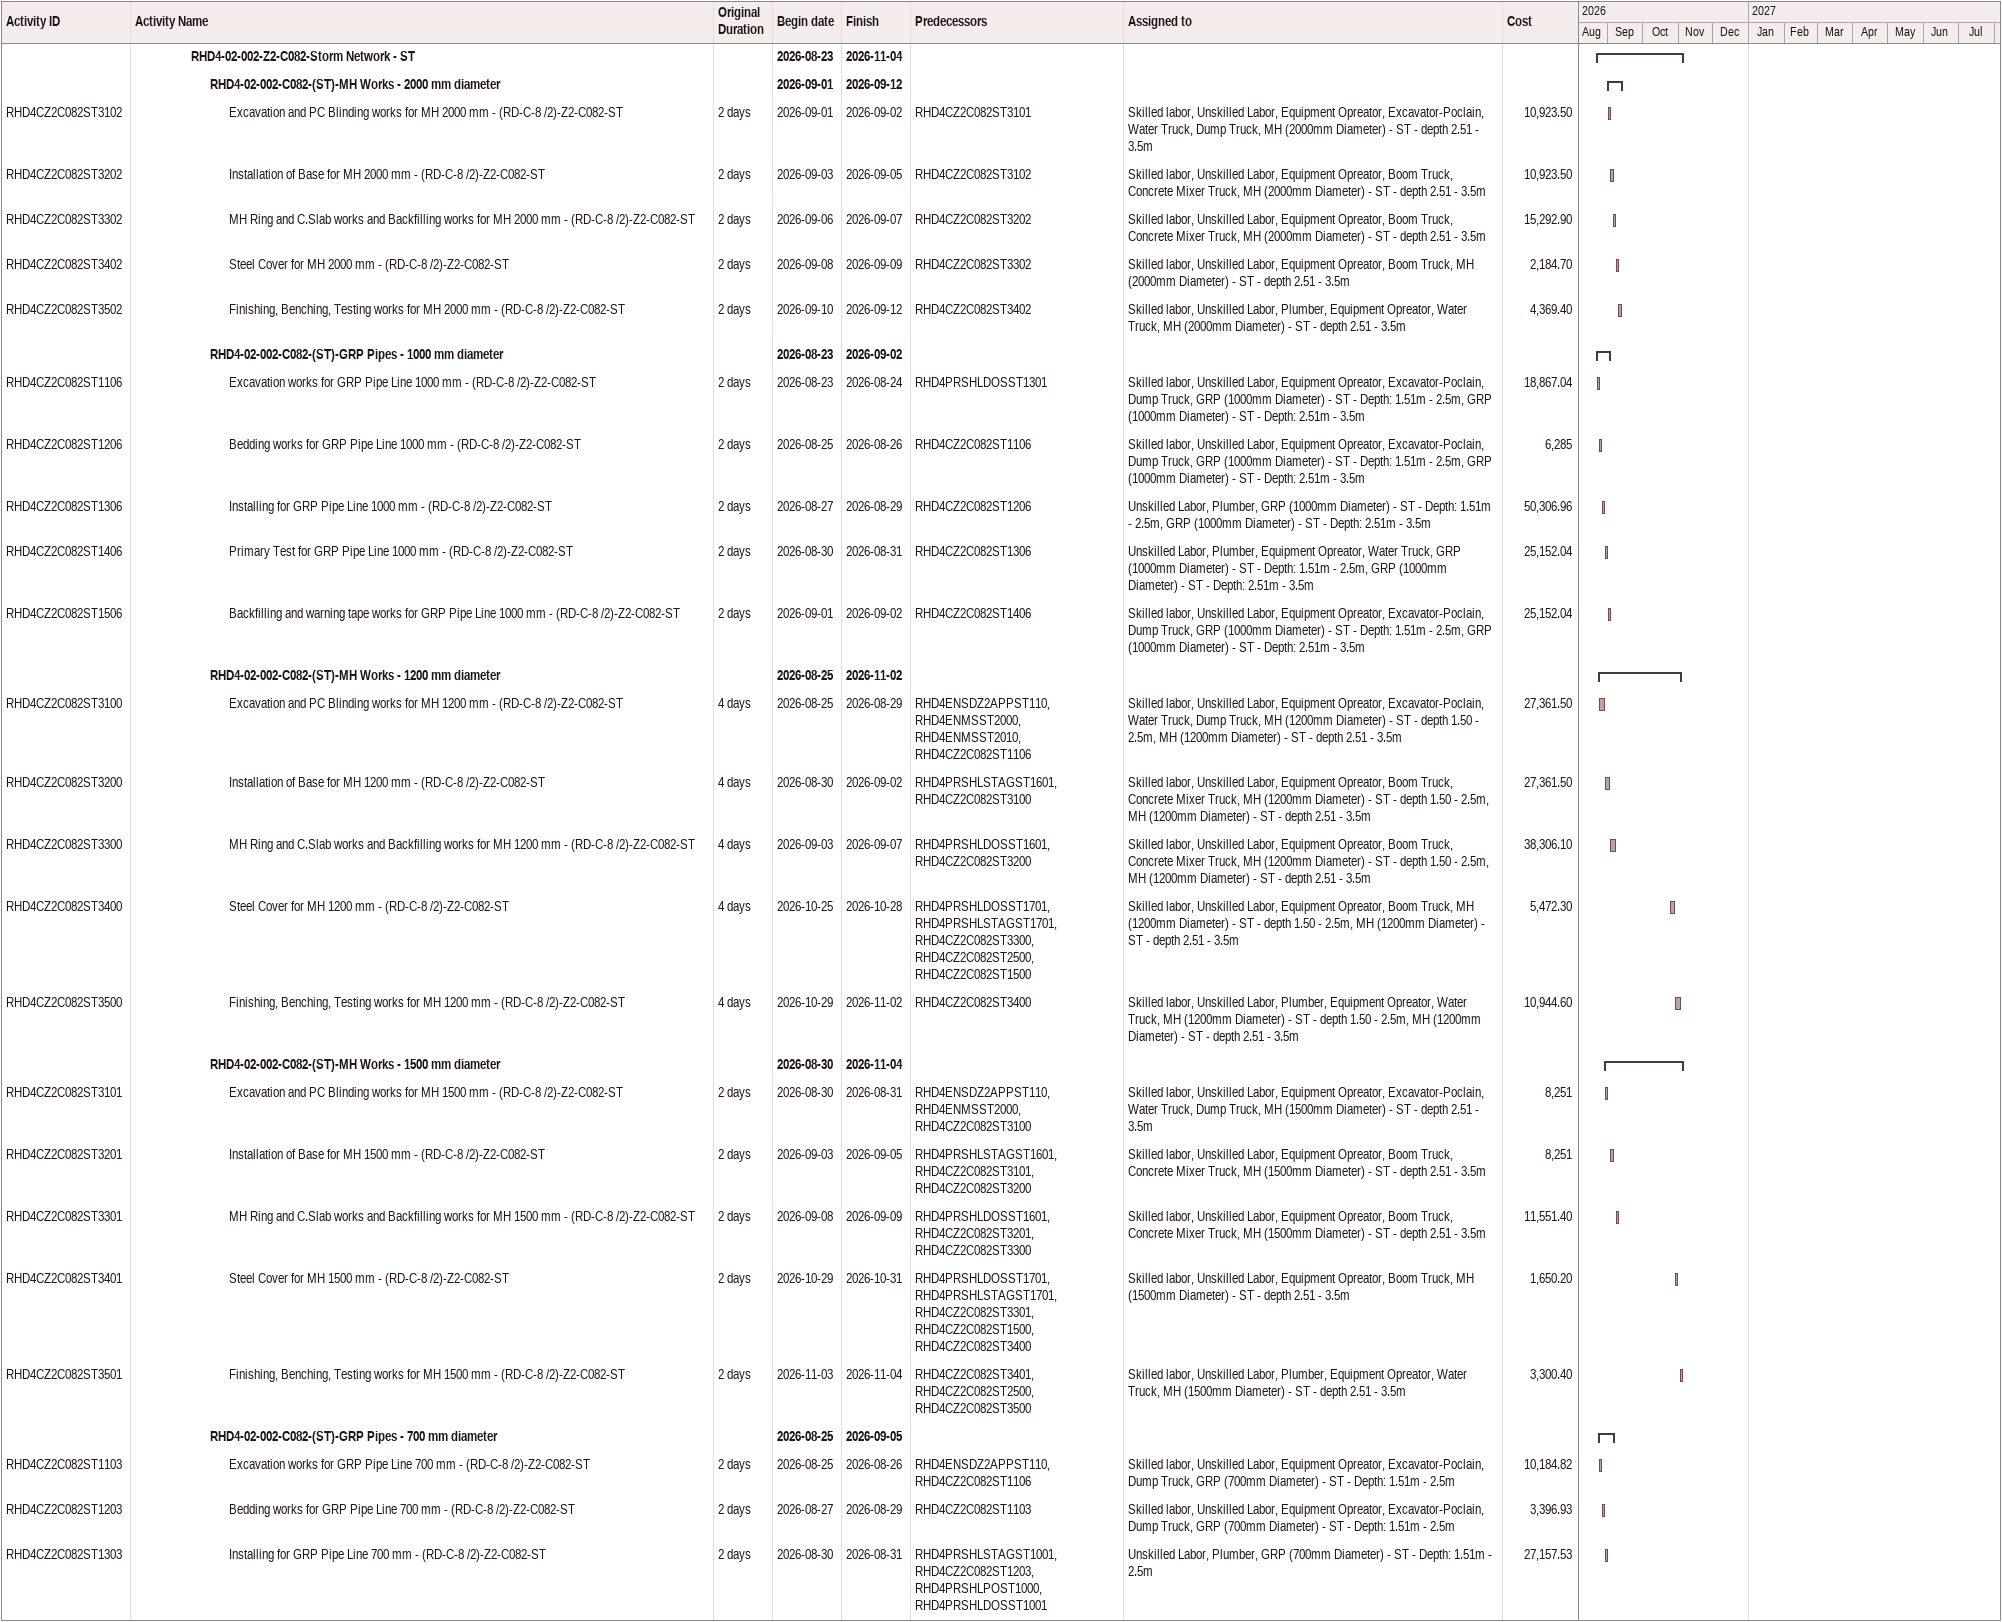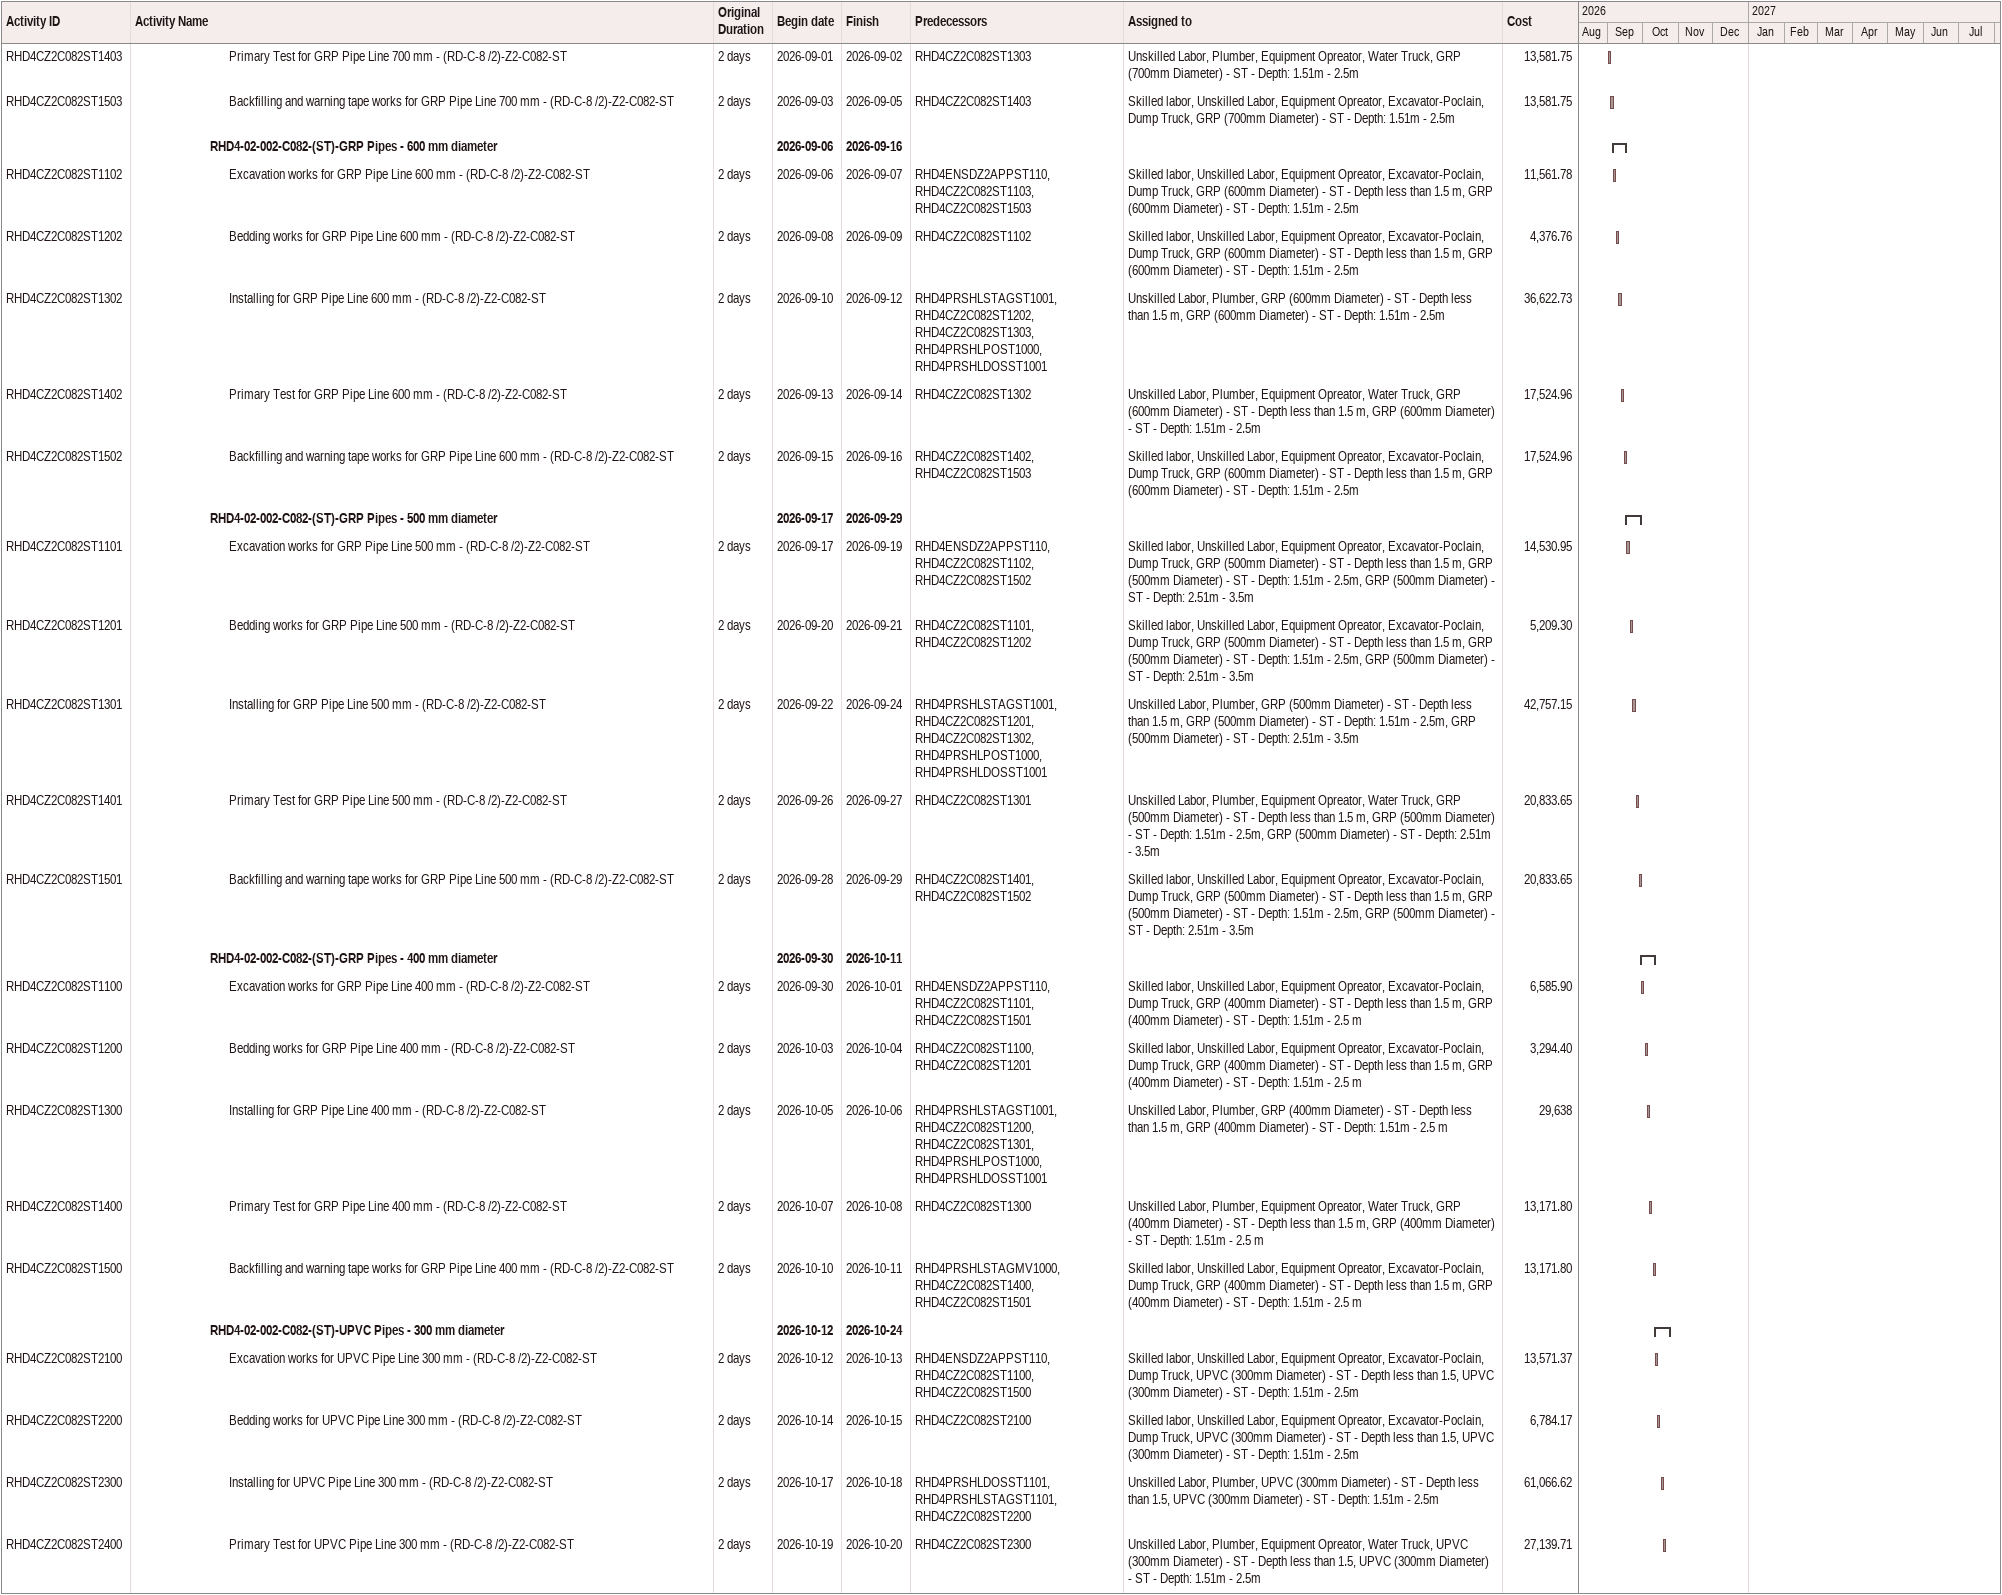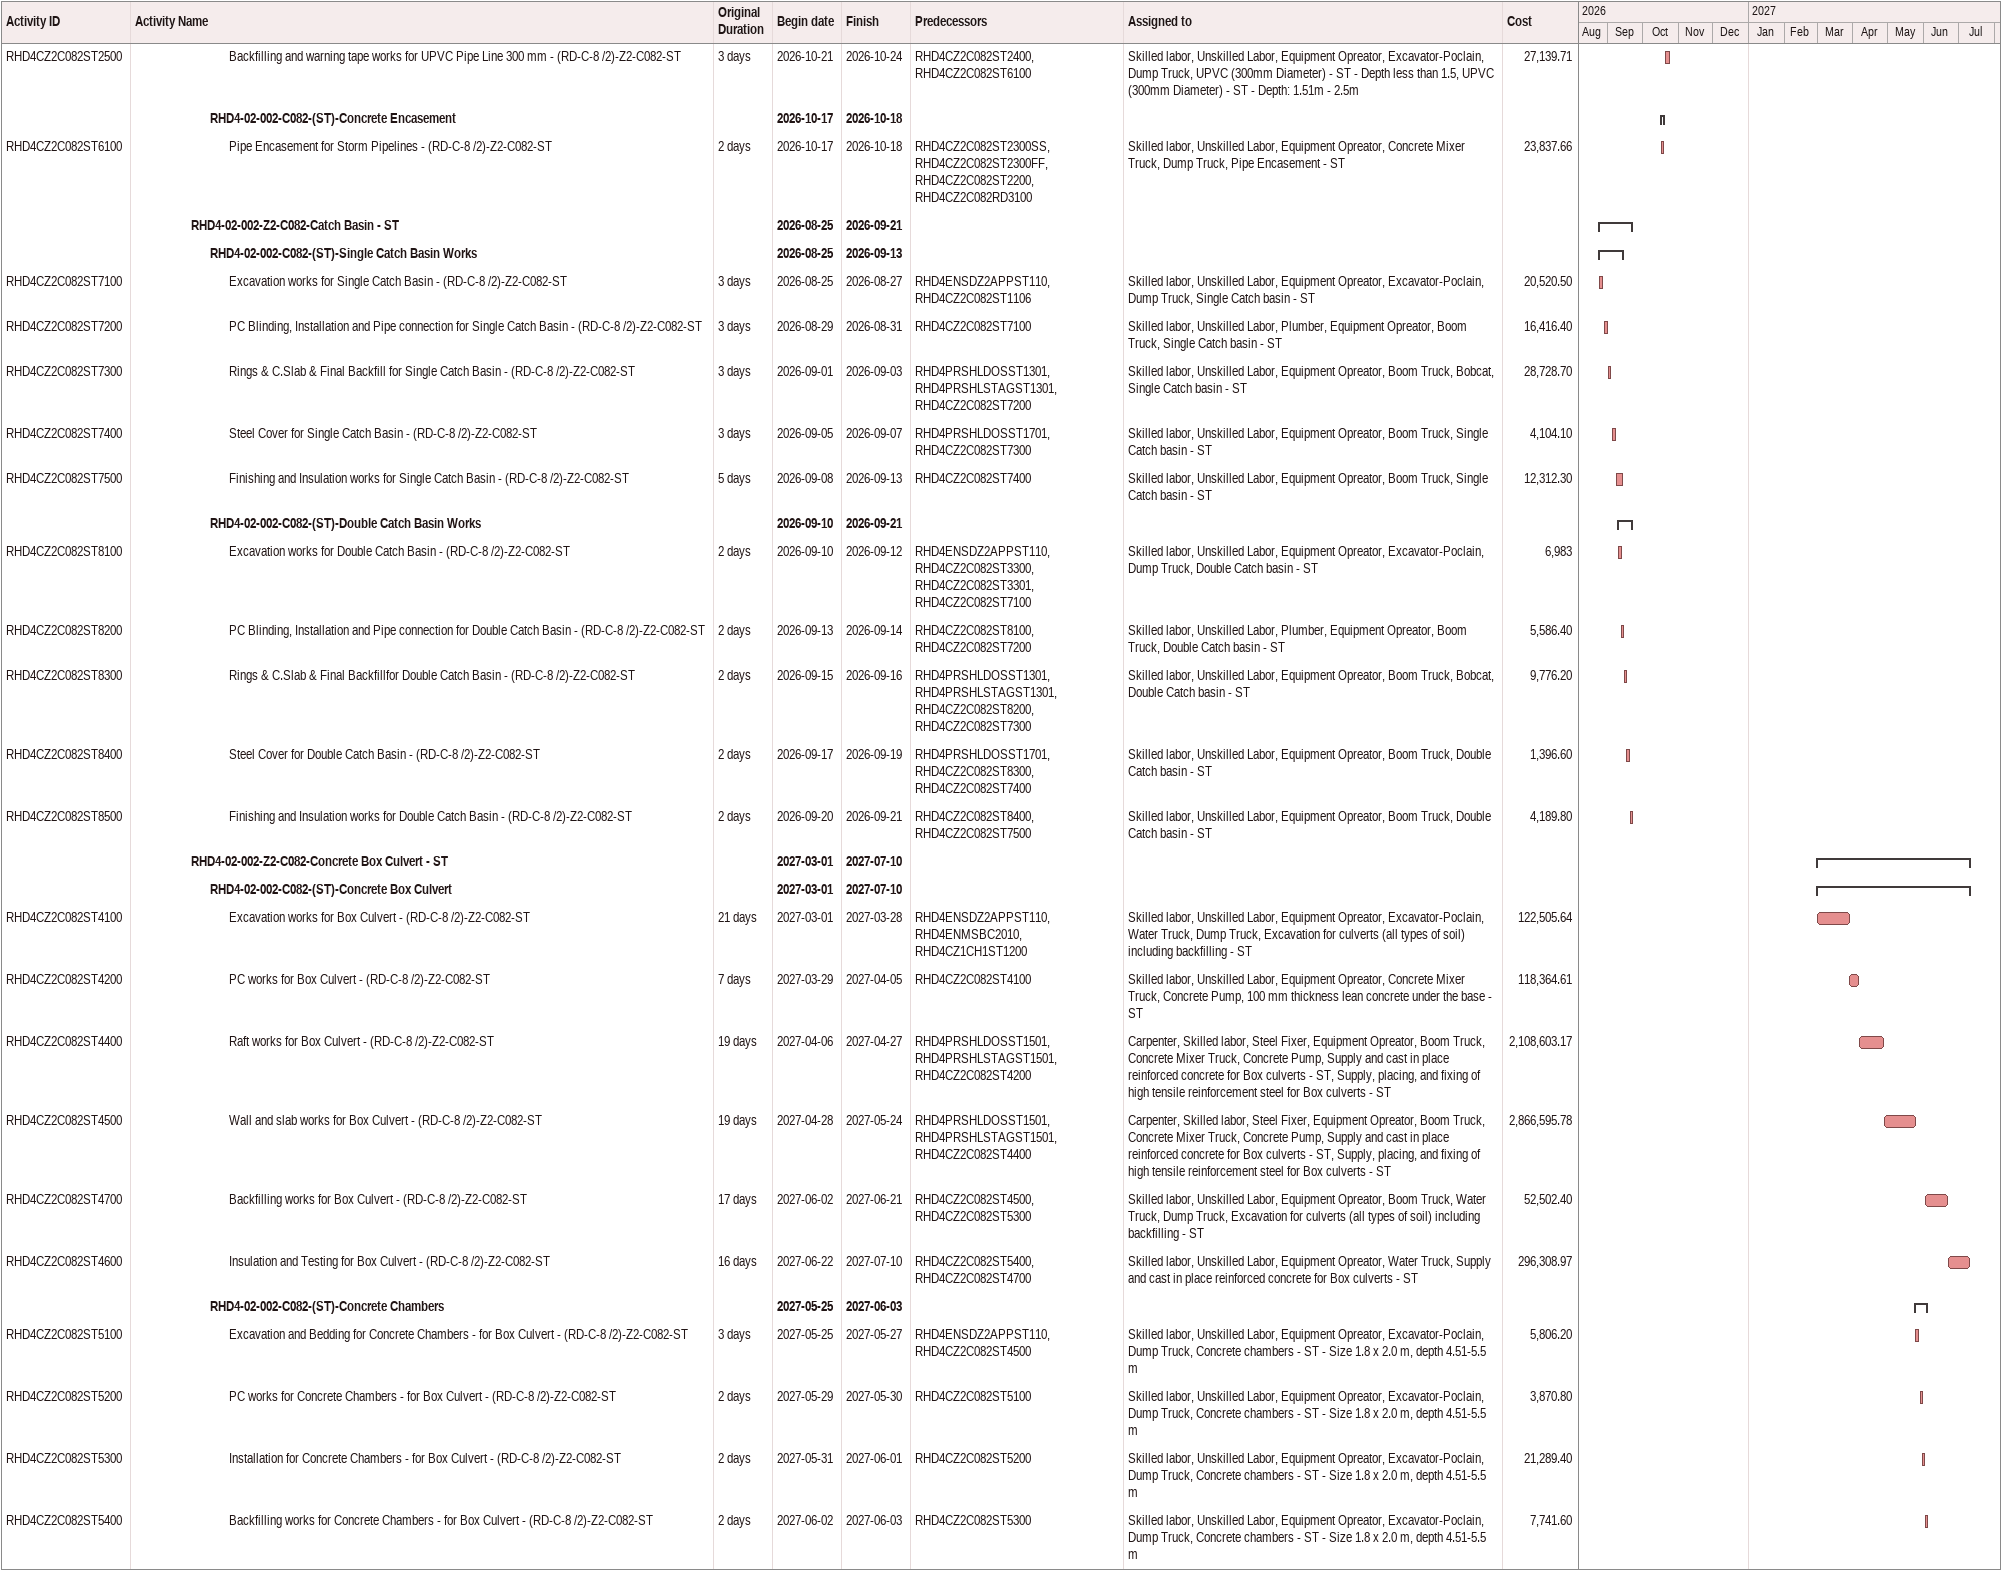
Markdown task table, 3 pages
| ID | Level | Task | Original duration | Start | Finish | Predecessors | Resources | Cost |
|---|---|---|---|---|---|---|---|---|
|  | 4 | **RHD4-02-002-Z2-C082-Storm Network - ST** |  | 2026-08-23 | 2026-11-04 |  |  |  |
|  | 5 | **RHD4-02-002-C082-(ST)-MH Works - 2000 mm diameter** |  | 2026-09-01 | 2026-09-12 |  |  |  |
| RHD4CZ2C082ST3102 | 6 | Excavation and PC Blinding works for MH 2000 mm - (RD-C-8 /2)-Z2-C082-ST | 2d | 2026-09-01 | 2026-09-02 | RHD4CZ2C082ST3101 | Skilled labor, Unskilled Labor, Equipment Opreator, Excavator-Poclain, Water Truck, Dump Truck, MH (2000mm Diameter) - ST - depth 2.51 - 3.5m | 10923.50 |
| RHD4CZ2C082ST3202 | 6 | Installation of Base for MH 2000 mm - (RD-C-8 /2)-Z2-C082-ST | 2d | 2026-09-03 | 2026-09-05 | RHD4CZ2C082ST3102 | Skilled labor, Unskilled Labor, Equipment Opreator, Boom Truck, Concrete Mixer Truck, MH (2000mm Diameter) - ST - depth 2.51 - 3.5m | 10923.50 |
| RHD4CZ2C082ST3302 | 6 | MH Ring and C.Slab works and Backfilling works for MH 2000 mm - (RD-C-8 /2)-Z2-C082-ST | 2d | 2026-09-06 | 2026-09-07 | RHD4CZ2C082ST3202 | Skilled labor, Unskilled Labor, Equipment Opreator, Boom Truck, Concrete Mixer Truck, MH (2000mm Diameter) - ST - depth 2.51 - 3.5m | 15292.90 |
| RHD4CZ2C082ST3402 | 6 | Steel Cover for MH 2000 mm - (RD-C-8 /2)-Z2-C082-ST | 2d | 2026-09-08 | 2026-09-09 | RHD4CZ2C082ST3302 | Skilled labor, Unskilled Labor, Equipment Opreator, Boom Truck, MH (2000mm Diameter) - ST - depth 2.51 - 3.5m | 2184.70 |
| RHD4CZ2C082ST3502 | 6 | Finishing, Benching, Testing works for MH 2000 mm - (RD-C-8 /2)-Z2-C082-ST | 2d | 2026-09-10 | 2026-09-12 | RHD4CZ2C082ST3402 | Skilled labor, Unskilled Labor, Plumber, Equipment Opreator, Water Truck, MH (2000mm Diameter) - ST - depth 2.51 - 3.5m | 4369.40 |
|  | 5 | **RHD4-02-002-C082-(ST)-GRP Pipes - 1000 mm diameter** |  | 2026-08-23 | 2026-09-02 |  |  |  |
| RHD4CZ2C082ST1106 | 6 | Excavation works for GRP Pipe Line 1000 mm - (RD-C-8 /2)-Z2-C082-ST | 2d | 2026-08-23 | 2026-08-24 | RHD4PRSHLDOSST1301 | Skilled labor, Unskilled Labor, Equipment Opreator, Excavator-Poclain, Dump Truck, GRP (1000mm Diameter) - ST - Depth: 1.51m - 2.5m, GRP (1000mm Diameter) - ST - Depth: 2.51m - 3.5m | 18867.04 |
| RHD4CZ2C082ST1206 | 6 | Bedding works for GRP Pipe Line 1000 mm - (RD-C-8 /2)-Z2-C082-ST | 2d | 2026-08-25 | 2026-08-26 | RHD4CZ2C082ST1106 | Skilled labor, Unskilled Labor, Equipment Opreator, Excavator-Poclain, Dump Truck, GRP (1000mm Diameter) - ST - Depth: 1.51m - 2.5m, GRP (1000mm Diameter) - ST - Depth: 2.51m - 3.5m | 6285 |
| RHD4CZ2C082ST1306 | 6 | Installing for GRP Pipe Line 1000 mm - (RD-C-8 /2)-Z2-C082-ST | 2d | 2026-08-27 | 2026-08-29 | RHD4CZ2C082ST1206 | Unskilled Labor, Plumber, GRP (1000mm Diameter) - ST - Depth: 1.51m - 2.5m, GRP (1000mm Diameter) - ST - Depth: 2.51m - 3.5m | 50306.96 |
| RHD4CZ2C082ST1406 | 6 | Primary Test for GRP Pipe Line 1000 mm - (RD-C-8 /2)-Z2-C082-ST | 2d | 2026-08-30 | 2026-08-31 | RHD4CZ2C082ST1306 | Unskilled Labor, Plumber, Equipment Opreator, Water Truck, GRP (1000mm Diameter) - ST - Depth: 1.51m - 2.5m, GRP (1000mm Diameter) - ST - Depth: 2.51m - 3.5m | 25152.04 |
| RHD4CZ2C082ST1506 | 6 | Backfilling and warning tape works for GRP Pipe Line 1000 mm - (RD-C-8 /2)-Z2-C082-ST | 2d | 2026-09-01 | 2026-09-02 | RHD4CZ2C082ST1406 | Skilled labor, Unskilled Labor, Equipment Opreator, Excavator-Poclain, Dump Truck, GRP (1000mm Diameter) - ST - Depth: 1.51m - 2.5m, GRP (1000mm Diameter) - ST - Depth: 2.51m - 3.5m | 25152.04 |
|  | 5 | **RHD4-02-002-C082-(ST)-MH Works - 1200 mm diameter** |  | 2026-08-25 | 2026-11-02 |  |  |  |
| RHD4CZ2C082ST3100 | 6 | Excavation and PC Blinding works for MH 1200 mm - (RD-C-8 /2)-Z2-C082-ST | 4d | 2026-08-25 | 2026-08-29 | RHD4ENSDZ2APPST110, RHD4ENMSST2000, RHD4ENMSST2010, RHD4CZ2C082ST1106 | Skilled labor, Unskilled Labor, Equipment Opreator, Excavator-Poclain, Water Truck, Dump Truck, MH (1200mm Diameter) - ST - depth 1.50 - 2.5m, MH (1200mm Diameter) - ST - depth 2.51 - 3.5m | 27361.50 |
| RHD4CZ2C082ST3200 | 6 | Installation of Base for MH 1200 mm - (RD-C-8 /2)-Z2-C082-ST | 4d | 2026-08-30 | 2026-09-02 | RHD4PRSHLSTAGST1601, RHD4CZ2C082ST3100 | Skilled labor, Unskilled Labor, Equipment Opreator, Boom Truck, Concrete Mixer Truck, MH (1200mm Diameter) - ST - depth 1.50 - 2.5m, MH (1200mm Diameter) - ST - depth 2.51 - 3.5m | 27361.50 |
| RHD4CZ2C082ST3300 | 6 | MH Ring and C.Slab works and Backfilling works for MH 1200 mm - (RD-C-8 /2)-Z2-C082-ST | 4d | 2026-09-03 | 2026-09-07 | RHD4PRSHLDOSST1601, RHD4CZ2C082ST3200 | Skilled labor, Unskilled Labor, Equipment Opreator, Boom Truck, Concrete Mixer Truck, MH (1200mm Diameter) - ST - depth 1.50 - 2.5m, MH (1200mm Diameter) - ST - depth 2.51 - 3.5m | 38306.10 |
| RHD4CZ2C082ST3400 | 6 | Steel Cover for MH 1200 mm - (RD-C-8 /2)-Z2-C082-ST | 4d | 2026-10-25 | 2026-10-28 | RHD4PRSHLDOSST1701, RHD4PRSHLSTAGST1701, RHD4CZ2C082ST3300, RHD4CZ2C082ST2500, RHD4CZ2C082ST1500 | Skilled labor, Unskilled Labor, Equipment Opreator, Boom Truck, MH (1200mm Diameter) - ST - depth 1.50 - 2.5m, MH (1200mm Diameter) - ST - depth 2.51 - 3.5m | 5472.30 |
| RHD4CZ2C082ST3500 | 6 | Finishing, Benching, Testing works for MH 1200 mm - (RD-C-8 /2)-Z2-C082-ST | 4d | 2026-10-29 | 2026-11-02 | RHD4CZ2C082ST3400 | Skilled labor, Unskilled Labor, Plumber, Equipment Opreator, Water Truck, MH (1200mm Diameter) - ST - depth 1.50 - 2.5m, MH (1200mm Diameter) - ST - depth 2.51 - 3.5m | 10944.60 |
|  | 5 | **RHD4-02-002-C082-(ST)-MH Works - 1500 mm diameter** |  | 2026-08-30 | 2026-11-04 |  |  |  |
| RHD4CZ2C082ST3101 | 6 | Excavation and PC Blinding works for MH 1500 mm - (RD-C-8 /2)-Z2-C082-ST | 2d | 2026-08-30 | 2026-08-31 | RHD4ENSDZ2APPST110, RHD4ENMSST2000, RHD4CZ2C082ST3100 | Skilled labor, Unskilled Labor, Equipment Opreator, Excavator-Poclain, Water Truck, Dump Truck, MH (1500mm Diameter) - ST - depth 2.51 - 3.5m | 8251 |
| RHD4CZ2C082ST3201 | 6 | Installation of Base for MH 1500 mm - (RD-C-8 /2)-Z2-C082-ST | 2d | 2026-09-03 | 2026-09-05 | RHD4PRSHLSTAGST1601, RHD4CZ2C082ST3101, RHD4CZ2C082ST3200 | Skilled labor, Unskilled Labor, Equipment Opreator, Boom Truck, Concrete Mixer Truck, MH (1500mm Diameter) - ST - depth 2.51 - 3.5m | 8251 |
| RHD4CZ2C082ST3301 | 6 | MH Ring and C.Slab works and Backfilling works for MH 1500 mm - (RD-C-8 /2)-Z2-C082-ST | 2d | 2026-09-08 | 2026-09-09 | RHD4PRSHLDOSST1601, RHD4CZ2C082ST3201, RHD4CZ2C082ST3300 | Skilled labor, Unskilled Labor, Equipment Opreator, Boom Truck, Concrete Mixer Truck, MH (1500mm Diameter) - ST - depth 2.51 - 3.5m | 11551.40 |
| RHD4CZ2C082ST3401 | 6 | Steel Cover for MH 1500 mm - (RD-C-8 /2)-Z2-C082-ST | 2d | 2026-10-29 | 2026-10-31 | RHD4PRSHLDOSST1701, RHD4PRSHLSTAGST1701, RHD4CZ2C082ST3301, RHD4CZ2C082ST1500, RHD4CZ2C082ST3400 | Skilled labor, Unskilled Labor, Equipment Opreator, Boom Truck, MH (1500mm Diameter) - ST - depth 2.51 - 3.5m | 1650.20 |
| RHD4CZ2C082ST3501 | 6 | Finishing, Benching, Testing works for MH 1500 mm - (RD-C-8 /2)-Z2-C082-ST | 2d | 2026-11-03 | 2026-11-04 | RHD4CZ2C082ST3401, RHD4CZ2C082ST2500, RHD4CZ2C082ST3500 | Skilled labor, Unskilled Labor, Plumber, Equipment Opreator, Water Truck, MH (1500mm Diameter) - ST - depth 2.51 - 3.5m | 3300.40 |
|  | 5 | **RHD4-02-002-C082-(ST)-GRP Pipes - 700 mm diameter** |  | 2026-08-25 | 2026-09-05 |  |  |  |
| RHD4CZ2C082ST1103 | 6 | Excavation works for GRP Pipe Line 700 mm - (RD-C-8 /2)-Z2-C082-ST | 2d | 2026-08-25 | 2026-08-26 | RHD4ENSDZ2APPST110, RHD4CZ2C082ST1106 | Skilled labor, Unskilled Labor, Equipment Opreator, Excavator-Poclain, Dump Truck, GRP (700mm Diameter) - ST - Depth: 1.51m - 2.5m | 10184.82 |
| RHD4CZ2C082ST1203 | 6 | Bedding works for GRP Pipe Line 700 mm - (RD-C-8 /2)-Z2-C082-ST | 2d | 2026-08-27 | 2026-08-29 | RHD4CZ2C082ST1103 | Skilled labor, Unskilled Labor, Equipment Opreator, Excavator-Poclain, Dump Truck, GRP (700mm Diameter) - ST - Depth: 1.51m - 2.5m | 3396.93 |
| RHD4CZ2C082ST1303 | 6 | Installing for GRP Pipe Line 700 mm - (RD-C-8 /2)-Z2-C082-ST | 2d | 2026-08-30 | 2026-08-31 | RHD4PRSHLSTAGST1001, RHD4CZ2C082ST1203, RHD4PRSHLPOST1000, RHD4PRSHLDOSST1001 | Unskilled Labor, Plumber, GRP (700mm Diameter) - ST - Depth: 1.51m - 2.5m | 27157.53 |
| RHD4CZ2C082ST1403 | 6 | Primary Test for GRP Pipe Line 700 mm - (RD-C-8 /2)-Z2-C082-ST | 2d | 2026-09-01 | 2026-09-02 | RHD4CZ2C082ST1303 | Unskilled Labor, Plumber, Equipment Opreator, Water Truck, GRP (700mm Diameter) - ST - Depth: 1.51m - 2.5m | 13581.75 |
| RHD4CZ2C082ST1503 | 6 | Backfilling and warning tape works for GRP Pipe Line 700 mm - (RD-C-8 /2)-Z2-C082-ST | 2d | 2026-09-03 | 2026-09-05 | RHD4CZ2C082ST1403 | Skilled labor, Unskilled Labor, Equipment Opreator, Excavator-Poclain, Dump Truck, GRP (700mm Diameter) - ST - Depth: 1.51m - 2.5m | 13581.75 |
|  | 5 | **RHD4-02-002-C082-(ST)-GRP Pipes - 600 mm diameter** |  | 2026-09-06 | 2026-09-16 |  |  |  |
| RHD4CZ2C082ST1102 | 6 | Excavation works for GRP Pipe Line 600 mm - (RD-C-8 /2)-Z2-C082-ST | 2d | 2026-09-06 | 2026-09-07 | RHD4ENSDZ2APPST110, RHD4CZ2C082ST1103, RHD4CZ2C082ST1503 | Skilled labor, Unskilled Labor, Equipment Opreator, Excavator-Poclain, Dump Truck, GRP (600mm Diameter) - ST - Depth less than 1.5 m, GRP (600mm Diameter) - ST - Depth: 1.51m - 2.5m | 11561.78 |
| RHD4CZ2C082ST1202 | 6 | Bedding works for GRP Pipe Line 600 mm - (RD-C-8 /2)-Z2-C082-ST | 2d | 2026-09-08 | 2026-09-09 | RHD4CZ2C082ST1102 | Skilled labor, Unskilled Labor, Equipment Opreator, Excavator-Poclain, Dump Truck, GRP (600mm Diameter) - ST - Depth less than 1.5 m, GRP (600mm Diameter) - ST - Depth: 1.51m - 2.5m | 4376.76 |
| RHD4CZ2C082ST1302 | 6 | Installing for GRP Pipe Line 600 mm - (RD-C-8 /2)-Z2-C082-ST | 2d | 2026-09-10 | 2026-09-12 | RHD4PRSHLSTAGST1001, RHD4CZ2C082ST1202, RHD4CZ2C082ST1303, RHD4PRSHLPOST1000, RHD4PRSHLDOSST1001 | Unskilled Labor, Plumber, GRP (600mm Diameter) - ST - Depth less than 1.5 m, GRP (600mm Diameter) - ST - Depth: 1.51m - 2.5m | 36622.73 |
| RHD4CZ2C082ST1402 | 6 | Primary Test for GRP Pipe Line 600 mm - (RD-C-8 /2)-Z2-C082-ST | 2d | 2026-09-13 | 2026-09-14 | RHD4CZ2C082ST1302 | Unskilled Labor, Plumber, Equipment Opreator, Water Truck, GRP (600mm Diameter) - ST - Depth less than 1.5 m, GRP (600mm Diameter) - ST - Depth: 1.51m - 2.5m | 17524.96 |
| RHD4CZ2C082ST1502 | 6 | Backfilling and warning tape works for GRP Pipe Line 600 mm - (RD-C-8 /2)-Z2-C082-ST | 2d | 2026-09-15 | 2026-09-16 | RHD4CZ2C082ST1402, RHD4CZ2C082ST1503 | Skilled labor, Unskilled Labor, Equipment Opreator, Excavator-Poclain, Dump Truck, GRP (600mm Diameter) - ST - Depth less than 1.5 m, GRP (600mm Diameter) - ST - Depth: 1.51m - 2.5m | 17524.96 |
|  | 5 | **RHD4-02-002-C082-(ST)-GRP Pipes - 500 mm diameter** |  | 2026-09-17 | 2026-09-29 |  |  |  |
| RHD4CZ2C082ST1101 | 6 | Excavation works for GRP Pipe Line 500 mm - (RD-C-8 /2)-Z2-C082-ST | 2d | 2026-09-17 | 2026-09-19 | RHD4ENSDZ2APPST110, RHD4CZ2C082ST1102, RHD4CZ2C082ST1502 | Skilled labor, Unskilled Labor, Equipment Opreator, Excavator-Poclain, Dump Truck, GRP (500mm Diameter) - ST - Depth less than 1.5 m, GRP (500mm Diameter) - ST - Depth: 1.51m - 2.5m, GRP (500mm Diameter) - ST - Depth: 2.51m - 3.5m | 14530.95 |
| RHD4CZ2C082ST1201 | 6 | Bedding works for GRP Pipe Line 500 mm - (RD-C-8 /2)-Z2-C082-ST | 2d | 2026-09-20 | 2026-09-21 | RHD4CZ2C082ST1101, RHD4CZ2C082ST1202 | Skilled labor, Unskilled Labor, Equipment Opreator, Excavator-Poclain, Dump Truck, GRP (500mm Diameter) - ST - Depth less than 1.5 m, GRP (500mm Diameter) - ST - Depth: 1.51m - 2.5m, GRP (500mm Diameter) - ST - Depth: 2.51m - 3.5m | 5209.30 |
| RHD4CZ2C082ST1301 | 6 | Installing for GRP Pipe Line 500 mm - (RD-C-8 /2)-Z2-C082-ST | 2d | 2026-09-22 | 2026-09-24 | RHD4PRSHLSTAGST1001, RHD4CZ2C082ST1201, RHD4CZ2C082ST1302, RHD4PRSHLPOST1000, RHD4PRSHLDOSST1001 | Unskilled Labor, Plumber, GRP (500mm Diameter) - ST - Depth less than 1.5 m, GRP (500mm Diameter) - ST - Depth: 1.51m - 2.5m, GRP (500mm Diameter) - ST - Depth: 2.51m - 3.5m | 42757.15 |
| RHD4CZ2C082ST1401 | 6 | Primary Test for GRP Pipe Line 500 mm - (RD-C-8 /2)-Z2-C082-ST | 2d | 2026-09-26 | 2026-09-27 | RHD4CZ2C082ST1301 | Unskilled Labor, Plumber, Equipment Opreator, Water Truck, GRP (500mm Diameter) - ST - Depth less than 1.5 m, GRP (500mm Diameter) - ST - Depth: 1.51m - 2.5m, GRP (500mm Diameter) - ST - Depth: 2.51m - 3.5m | 20833.65 |
| RHD4CZ2C082ST1501 | 6 | Backfilling and warning tape works for GRP Pipe Line 500 mm - (RD-C-8 /2)-Z2-C082-ST | 2d | 2026-09-28 | 2026-09-29 | RHD4CZ2C082ST1401, RHD4CZ2C082ST1502 | Skilled labor, Unskilled Labor, Equipment Opreator, Excavator-Poclain, Dump Truck, GRP (500mm Diameter) - ST - Depth less than 1.5 m, GRP (500mm Diameter) - ST - Depth: 1.51m - 2.5m, GRP (500mm Diameter) - ST - Depth: 2.51m - 3.5m | 20833.65 |
|  | 5 | **RHD4-02-002-C082-(ST)-GRP Pipes - 400 mm diameter** |  | 2026-09-30 | 2026-10-11 |  |  |  |
| RHD4CZ2C082ST1100 | 6 | Excavation works for GRP Pipe Line 400 mm - (RD-C-8 /2)-Z2-C082-ST | 2d | 2026-09-30 | 2026-10-01 | RHD4ENSDZ2APPST110, RHD4CZ2C082ST1101, RHD4CZ2C082ST1501 | Skilled labor, Unskilled Labor, Equipment Opreator, Excavator-Poclain, Dump Truck, GRP (400mm Diameter) - ST - Depth less than 1.5 m, GRP (400mm Diameter) - ST - Depth: 1.51m - 2.5 m | 6585.90 |
| RHD4CZ2C082ST1200 | 6 | Bedding works for GRP Pipe Line 400 mm - (RD-C-8 /2)-Z2-C082-ST | 2d | 2026-10-03 | 2026-10-04 | RHD4CZ2C082ST1100, RHD4CZ2C082ST1201 | Skilled labor, Unskilled Labor, Equipment Opreator, Excavator-Poclain, Dump Truck, GRP (400mm Diameter) - ST - Depth less than 1.5 m, GRP (400mm Diameter) - ST - Depth: 1.51m - 2.5 m | 3294.40 |
| RHD4CZ2C082ST1300 | 6 | Installing for GRP Pipe Line 400 mm - (RD-C-8 /2)-Z2-C082-ST | 2d | 2026-10-05 | 2026-10-06 | RHD4PRSHLSTAGST1001, RHD4CZ2C082ST1200, RHD4CZ2C082ST1301, RHD4PRSHLPOST1000, RHD4PRSHLDOSST1001 | Unskilled Labor, Plumber, GRP (400mm Diameter) - ST - Depth less than 1.5 m, GRP (400mm Diameter) - ST - Depth: 1.51m - 2.5 m | 29638 |
| RHD4CZ2C082ST1400 | 6 | Primary Test for GRP Pipe Line 400 mm - (RD-C-8 /2)-Z2-C082-ST | 2d | 2026-10-07 | 2026-10-08 | RHD4CZ2C082ST1300 | Unskilled Labor, Plumber, Equipment Opreator, Water Truck, GRP (400mm Diameter) - ST - Depth less than 1.5 m, GRP (400mm Diameter) - ST - Depth: 1.51m - 2.5 m | 13171.80 |
| RHD4CZ2C082ST1500 | 6 | Backfilling and warning tape works for GRP Pipe Line 400 mm - (RD-C-8 /2)-Z2-C082-ST | 2d | 2026-10-10 | 2026-10-11 | RHD4PRSHLSTAGMV1000, RHD4CZ2C082ST1400, RHD4CZ2C082ST1501 | Skilled labor, Unskilled Labor, Equipment Opreator, Excavator-Poclain, Dump Truck, GRP (400mm Diameter) - ST - Depth less than 1.5 m, GRP (400mm Diameter) - ST - Depth: 1.51m - 2.5 m | 13171.80 |
|  | 5 | **RHD4-02-002-C082-(ST)-UPVC Pipes - 300 mm diameter** |  | 2026-10-12 | 2026-10-24 |  |  |  |
| RHD4CZ2C082ST2100 | 6 | Excavation works for UPVC Pipe Line 300 mm - (RD-C-8 /2)-Z2-C082-ST | 2d | 2026-10-12 | 2026-10-13 | RHD4ENSDZ2APPST110, RHD4CZ2C082ST1100, RHD4CZ2C082ST1500 | Skilled labor, Unskilled Labor, Equipment Opreator, Excavator-Poclain, Dump Truck, UPVC (300mm Diameter) - ST - Depth less than 1.5, UPVC (300mm Diameter) - ST - Depth: 1.51m - 2.5m | 13571.37 |
| RHD4CZ2C082ST2200 | 6 | Bedding works for UPVC Pipe Line 300 mm - (RD-C-8 /2)-Z2-C082-ST | 2d | 2026-10-14 | 2026-10-15 | RHD4CZ2C082ST2100 | Skilled labor, Unskilled Labor, Equipment Opreator, Excavator-Poclain, Dump Truck, UPVC (300mm Diameter) - ST - Depth less than 1.5, UPVC (300mm Diameter) - ST - Depth: 1.51m - 2.5m | 6784.17 |
| RHD4CZ2C082ST2300 | 6 | Installing for UPVC Pipe Line 300 mm - (RD-C-8 /2)-Z2-C082-ST | 2d | 2026-10-17 | 2026-10-18 | RHD4PRSHLDOSST1101, RHD4PRSHLSTAGST1101, RHD4CZ2C082ST2200 | Unskilled Labor, Plumber, UPVC (300mm Diameter) - ST - Depth less than 1.5, UPVC (300mm Diameter) - ST - Depth: 1.51m - 2.5m | 61066.62 |
| RHD4CZ2C082ST2400 | 6 | Primary Test for UPVC Pipe Line 300 mm - (RD-C-8 /2)-Z2-C082-ST | 2d | 2026-10-19 | 2026-10-20 | RHD4CZ2C082ST2300 | Unskilled Labor, Plumber, Equipment Opreator, Water Truck, UPVC (300mm Diameter) - ST - Depth less than 1.5, UPVC (300mm Diameter) - ST - Depth: 1.51m - 2.5m | 27139.71 |
| RHD4CZ2C082ST2500 | 6 | Backfilling and warning tape works for UPVC Pipe Line 300 mm - (RD-C-8 /2)-Z2-C082-ST | 3d | 2026-10-21 | 2026-10-24 | RHD4CZ2C082ST2400, RHD4CZ2C082ST6100 | Skilled labor, Unskilled Labor, Equipment Opreator, Excavator-Poclain, Dump Truck, UPVC (300mm Diameter) - ST - Depth less than 1.5, UPVC (300mm Diameter) - ST - Depth: 1.51m - 2.5m | 27139.71 |
|  | 5 | **RHD4-02-002-C082-(ST)-Concrete Encasement** |  | 2026-10-17 | 2026-10-18 |  |  |  |
| RHD4CZ2C082ST6100 | 6 | Pipe Encasement for Storm Pipelines - (RD-C-8 /2)-Z2-C082-ST | 2d | 2026-10-17 | 2026-10-18 | RHD4CZ2C082ST2300SS, RHD4CZ2C082ST2300FF, RHD4CZ2C082ST2200, RHD4CZ2C082RD3100 | Skilled labor, Unskilled Labor, Equipment Opreator, Concrete Mixer Truck, Dump Truck, Pipe Encasement - ST | 23837.66 |
|  | 4 | **RHD4-02-002-Z2-C082-Catch Basin - ST** |  | 2026-08-25 | 2026-09-21 |  |  |  |
|  | 5 | **RHD4-02-002-C082-(ST)-Single Catch Basin Works** |  | 2026-08-25 | 2026-09-13 |  |  |  |
| RHD4CZ2C082ST7100 | 6 | Excavation works for Single Catch Basin - (RD-C-8 /2)-Z2-C082-ST | 3d | 2026-08-25 | 2026-08-27 | RHD4ENSDZ2APPST110, RHD4CZ2C082ST1106 | Skilled labor, Unskilled Labor, Equipment Opreator, Excavator-Poclain, Dump Truck, Single Catch basin - ST | 20520.50 |
| RHD4CZ2C082ST7200 | 6 | PC Blinding, Installation and Pipe connection for Single Catch Basin - (RD-C-8 /2)-Z2-C082-ST | 3d | 2026-08-29 | 2026-08-31 | RHD4CZ2C082ST7100 | Skilled labor, Unskilled Labor, Plumber, Equipment Opreator, Boom Truck, Single Catch basin - ST | 16416.40 |
| RHD4CZ2C082ST7300 | 6 | Rings & C.Slab & Final Backfill for Single Catch Basin - (RD-C-8 /2)-Z2-C082-ST | 3d | 2026-09-01 | 2026-09-03 | RHD4PRSHLDOSST1301, RHD4PRSHLSTAGST1301, RHD4CZ2C082ST7200 | Skilled labor, Unskilled Labor, Equipment Opreator, Boom Truck, Bobcat, Single Catch basin - ST | 28728.70 |
| RHD4CZ2C082ST7400 | 6 | Steel Cover for Single Catch Basin - (RD-C-8 /2)-Z2-C082-ST | 3d | 2026-09-05 | 2026-09-07 | RHD4PRSHLDOSST1701, RHD4CZ2C082ST7300 | Skilled labor, Unskilled Labor, Equipment Opreator, Boom Truck, Single Catch basin - ST | 4104.10 |
| RHD4CZ2C082ST7500 | 6 | Finishing and Insulation works for Single Catch Basin - (RD-C-8 /2)-Z2-C082-ST | 5d | 2026-09-08 | 2026-09-13 | RHD4CZ2C082ST7400 | Skilled labor, Unskilled Labor, Equipment Opreator, Boom Truck, Single Catch basin - ST | 12312.30 |
|  | 5 | **RHD4-02-002-C082-(ST)-Double Catch Basin Works** |  | 2026-09-10 | 2026-09-21 |  |  |  |
| RHD4CZ2C082ST8100 | 6 | Excavation works for Double Catch Basin - (RD-C-8 /2)-Z2-C082-ST | 2d | 2026-09-10 | 2026-09-12 | RHD4ENSDZ2APPST110, RHD4CZ2C082ST3300, RHD4CZ2C082ST3301, RHD4CZ2C082ST7100 | Skilled labor, Unskilled Labor, Equipment Opreator, Excavator-Poclain, Dump Truck, Double Catch basin - ST | 6983 |
| RHD4CZ2C082ST8200 | 6 | PC Blinding, Installation and Pipe connection for Double Catch Basin - (RD-C-8 /2)-Z2-C082-ST | 2d | 2026-09-13 | 2026-09-14 | RHD4CZ2C082ST8100, RHD4CZ2C082ST7200 | Skilled labor, Unskilled Labor, Plumber, Equipment Opreator, Boom Truck, Double Catch basin - ST | 5586.40 |
| RHD4CZ2C082ST8300 | 6 | Rings & C.Slab & Final Backfillfor Double Catch Basin - (RD-C-8 /2)-Z2-C082-ST | 2d | 2026-09-15 | 2026-09-16 | RHD4PRSHLDOSST1301, RHD4PRSHLSTAGST1301, RHD4CZ2C082ST8200, RHD4CZ2C082ST7300 | Skilled labor, Unskilled Labor, Equipment Opreator, Boom Truck, Bobcat, Double Catch basin - ST | 9776.20 |
| RHD4CZ2C082ST8400 | 6 | Steel Cover for Double Catch Basin - (RD-C-8 /2)-Z2-C082-ST | 2d | 2026-09-17 | 2026-09-19 | RHD4PRSHLDOSST1701, RHD4CZ2C082ST8300, RHD4CZ2C082ST7400 | Skilled labor, Unskilled Labor, Equipment Opreator, Boom Truck, Double Catch basin - ST | 1396.60 |
| RHD4CZ2C082ST8500 | 6 | Finishing and Insulation works for Double Catch Basin - (RD-C-8 /2)-Z2-C082-ST | 2d | 2026-09-20 | 2026-09-21 | RHD4CZ2C082ST8400, RHD4CZ2C082ST7500 | Skilled labor, Unskilled Labor, Equipment Opreator, Boom Truck, Double Catch basin - ST | 4189.80 |
|  | 4 | **RHD4-02-002-Z2-C082-Concrete Box Culvert - ST** |  | 2027-03-01 | 2027-07-10 |  |  |  |
|  | 5 | **RHD4-02-002-C082-(ST)-Concrete Box Culvert** |  | 2027-03-01 | 2027-07-10 |  |  |  |
| RHD4CZ2C082ST4100 | 6 | Excavation works for Box Culvert - (RD-C-8 /2)-Z2-C082-ST | 21d | 2027-03-01 | 2027-03-28 | RHD4ENSDZ2APPST110, RHD4ENMSBC2010, RHD4CZ1CH1ST1200 | Skilled labor, Unskilled Labor, Equipment Opreator, Excavator-Poclain, Water Truck, Dump Truck, Excavation for culverts (all types of soil) including backfilling - ST | 122505.64 |
| RHD4CZ2C082ST4200 | 6 | PC works for Box Culvert - (RD-C-8 /2)-Z2-C082-ST | 7d | 2027-03-29 | 2027-04-05 | RHD4CZ2C082ST4100 | Skilled labor, Unskilled Labor, Equipment Opreator, Concrete Mixer Truck, Concrete Pump, 100 mm thickness lean concrete under the base - ST | 118364.61 |
| RHD4CZ2C082ST4400 | 6 | Raft works for Box Culvert - (RD-C-8 /2)-Z2-C082-ST | 19d | 2027-04-06 | 2027-04-27 | RHD4PRSHLDOSST1501, RHD4PRSHLSTAGST1501, RHD4CZ2C082ST4200 | Carpenter, Skilled labor, Steel Fixer, Equipment Opreator, Boom Truck, Concrete Mixer Truck, Concrete Pump, Supply and cast in place reinforced concrete for Box culverts - ST, Supply, placing, and fixing of high tensile reinforcement steel for Box culverts - ST | 2108603.17 |
| RHD4CZ2C082ST4500 | 6 | Wall and slab works for Box Culvert - (RD-C-8 /2)-Z2-C082-ST | 19d | 2027-04-28 | 2027-05-24 | RHD4PRSHLDOSST1501, RHD4PRSHLSTAGST1501, RHD4CZ2C082ST4400 | Carpenter, Skilled labor, Steel Fixer, Equipment Opreator, Boom Truck, Concrete Mixer Truck, Concrete Pump, Supply and cast in place reinforced concrete for Box culverts - ST, Supply, placing, and fixing of high tensile reinforcement steel for Box culverts - ST | 2866595.78 |
| RHD4CZ2C082ST4700 | 6 | Backfilling works for Box Culvert - (RD-C-8 /2)-Z2-C082-ST | 17d | 2027-06-02 | 2027-06-21 | RHD4CZ2C082ST4500, RHD4CZ2C082ST5300 | Skilled labor, Unskilled Labor, Equipment Opreator, Boom Truck, Water Truck, Dump Truck, Excavation for culverts (all types of soil) including backfilling - ST | 52502.40 |
| RHD4CZ2C082ST4600 | 6 | Insulation and Testing for Box Culvert - (RD-C-8 /2)-Z2-C082-ST | 16d | 2027-06-22 | 2027-07-10 | RHD4CZ2C082ST5400, RHD4CZ2C082ST4700 | Skilled labor, Unskilled Labor, Equipment Opreator, Water Truck, Supply and cast in place reinforced concrete for Box culverts - ST | 296308.97 |
|  | 5 | **RHD4-02-002-C082-(ST)-Concrete Chambers** |  | 2027-05-25 | 2027-06-03 |  |  |  |
| RHD4CZ2C082ST5100 | 6 | Excavation and Bedding for Concrete Chambers - for Box Culvert - (RD-C-8 /2)-Z2-C082-ST | 3d | 2027-05-25 | 2027-05-27 | RHD4ENSDZ2APPST110, RHD4CZ2C082ST4500 | Skilled labor, Unskilled Labor, Equipment Opreator, Excavator-Poclain, Dump Truck, Concrete chambers - ST - Size 1.8 x 2.0 m, depth 4.51-5.5 m | 5806.20 |
| RHD4CZ2C082ST5200 | 6 | PC works for Concrete Chambers - for Box Culvert - (RD-C-8 /2)-Z2-C082-ST | 2d | 2027-05-29 | 2027-05-30 | RHD4CZ2C082ST5100 | Skilled labor, Unskilled Labor, Equipment Opreator, Excavator-Poclain, Dump Truck, Concrete chambers - ST - Size 1.8 x 2.0 m, depth 4.51-5.5 m | 3870.80 |
| RHD4CZ2C082ST5300 | 6 | Installation for Concrete Chambers - for Box Culvert - (RD-C-8 /2)-Z2-C082-ST | 2d | 2027-05-31 | 2027-06-01 | RHD4CZ2C082ST5200 | Skilled labor, Unskilled Labor, Equipment Opreator, Excavator-Poclain, Dump Truck, Concrete chambers - ST - Size 1.8 x 2.0 m, depth 4.51-5.5 m | 21289.40 |
| RHD4CZ2C082ST5400 | 6 | Backfilling works for Concrete Chambers - for Box Culvert - (RD-C-8 /2)-Z2-C082-ST | 2d | 2027-06-02 | 2027-06-03 | RHD4CZ2C082ST5300 | Skilled labor, Unskilled Labor, Equipment Opreator, Excavator-Poclain, Dump Truck, Concrete chambers - ST - Size 1.8 x 2.0 m, depth 4.51-5.5 m | 7741.60 |
